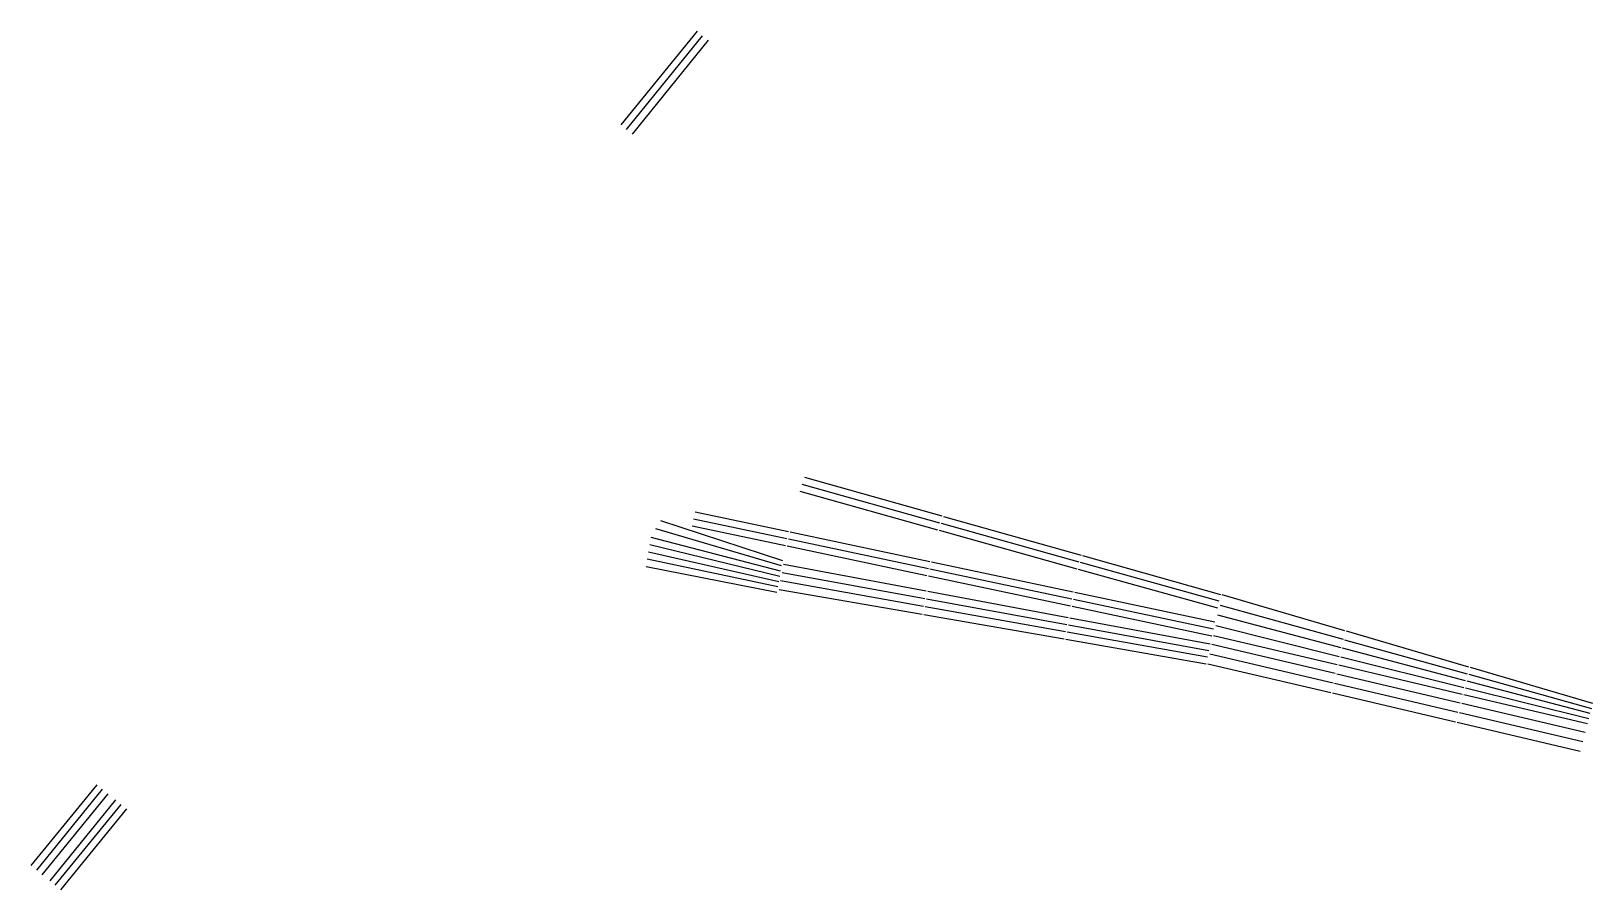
# Model space of a CAD drawing. Header units: metres. Extents: x 570911 to 571397, y 785547 to 785814.
import ezdxf

# ---------------------------------------------------------------- set-up
doc = ezdxf.new("R2010")
doc.units = ezdxf.units.M
for name, color, linetype in [('D1', 1, 'Continuous'), ('D2', 2, 'Continuous'), ('D3', 3, 'Continuous'), ('D4', 4, 'Continuous'), ('M', 5, 'Continuous')]:
    doc.layers.add(name, color=color, linetype=linetype)

msp = doc.modelspace()

# ---------------------------------------------------------------- linework, layer by layer
at = {"layer": 'D1'}
for p, q in [((571143.69, 785641.15), (571103.02, 785649.8)), ((571143.98, 785642.79), (571103.39, 785652.03)), ((571102.65, 785647.57), (571143.4, 785639.51)), ((571189.01, 785635.09), (571144.55, 785643.03)), ((571144.08, 785640.4), (571188.58, 785632.65)), ((570937.55, 785574.85), (570917.05, 785549.66)), ((570918.77, 785548.25), (570939.28, 785573.44)), ((570920.5, 785546.85), (570941, 785572.04))]:
    msp.add_line(p, q, dxfattribs=at)
at = {"layer": 'D2'}
for p, q in [((571117.46, 785662.39), (571146.51, 785656.25)), ((571117.92, 785664.57), (571146.97, 785658.42)), ((571117, 785660.22), (571146.05, 785654.07)), ((571147.46, 785658.32), (571190.99, 785649.11)), ((571146.54, 785653.97), (571190.07, 785644.75)), ((571147, 785656.14), (571190.53, 785646.93)), ((571191.48, 785649), (571235.59, 785639.67)), ((571190.56, 785644.65), (571234.76, 785635.3)), ((571191.02, 785646.83), (571235.18, 785637.48)), ((571236.08, 785639.57), (571279.72, 785630.33)), ((571235.25, 785635.19), (571278.8, 785625.98)), ((571235.67, 785637.38), (571279.26, 785628.15)), ((571279.99, 785629.12), (571318.39, 785619.53)), ((571317.78, 785616.87), (571279.32, 785625.92)), ((571318.87, 785619.41), (571357.25, 785609.84)), ((571356.73, 785607.71), (571318.27, 785616.76)), ((571357.74, 785609.72), (571396.1, 785600.14)), ((571395.68, 785598.55), (571357.22, 785607.6)), ((570911.27, 785554.36), (570931.78, 785579.55)), ((570912.99, 785552.96), (570933.5, 785578.15)), ((570914.72, 785551.55), (570935.23, 785576.74))]:
    msp.add_line(p, q, dxfattribs=at)
at = {"layer": 'D3'}
for p, q in [((571118.51, 785814.22), (571094.79, 785785.05)), ((571096.56, 785783.63), (571120.24, 785812.82)), ((571121.96, 785811.41), (571098.32, 785782.21)), ((571144.84, 785647.72), (571105.7, 785659.23)), ((571107.14, 785661.9), (571145.13, 785649.36)), ((571144.26, 785644.44), (571103.83, 785654.3)), ((571144.55, 785646.08), (571104.27, 785656.57)), ((571145.47, 785648.28), (571189.86, 785639.97)), ((571145.01, 785645.66), (571189.44, 785637.53))]:
    msp.add_line(p, q, dxfattribs=at)
at = {"layer": 'D4'}
for p, q in [((571194.1, 785661.07), (571151.25, 785673.09)), ((571151.92, 785675.32), (571194.72, 785663.28)), ((571193.49, 785658.86), (571150.58, 785670.86)), ((571195.2, 785663.14), (571238.04, 785651.09)), ((571236.82, 785646.74), (571193.97, 785658.72)), ((571237.43, 785648.91), (571194.58, 785660.93)), ((571281.05, 785636.68), (571237.91, 785648.78)), ((571238.52, 785650.95), (571281.51, 785638.85)), ((571280.59, 785634.5), (571237.3, 785646.6)), ((571320.2, 785627.52), (571282.01, 785638.71)), ((571281.34, 785635.51), (571319.6, 785624.86)), ((571318.99, 785622.2), (571280.67, 785632.32)), ((571320.08, 785624.73), (571358.29, 785614.08)), ((571358.8, 785616.21), (571320.68, 785627.38)), ((571357.77, 785611.96), (571319.48, 785622.07)), ((571358.77, 785613.95), (571396.93, 785603.32)), ((571397.34, 785604.91), (571359.28, 785616.07)), ((571396.51, 785601.73), (571358.25, 785611.83))]:
    msp.add_line(p, q, dxfattribs=at)
at = {"layer": 'M'}
for p, q in [((571190.35, 785639.87), (571234.07, 785631.68)), ((571233.21, 785627.2), (571189.5, 785635)), ((571189.93, 785637.44), (571233.64, 785629.44)), ((571189.07, 785632.57), (571232.78, 785624.96)), ((571234.13, 785629.35), (571277.83, 785621.36)), ((571234.56, 785631.59), (571278.26, 785623.4)), ((571233.27, 785624.87), (571276.97, 785617.26)), ((571277.4, 785619.31), (571233.7, 785627.11)), ((571316.5, 785611.2), (571278.13, 785620.23)), ((571278.77, 785623.3), (571317.19, 785614.26)), ((571315.81, 785608.14), (571277.48, 785617.16)), ((571317.68, 785614.15), (571356.1, 785605.11)), ((571355.36, 785602.06), (571316.99, 785611.09)), ((571354.61, 785599.02), (571316.29, 785608.03)), ((571356.59, 785605), (571395.01, 785595.96)), ((571394.22, 785592.93), (571355.84, 785601.95)), ((571393.42, 785589.89), (571355.1, 785598.9))]:
    msp.add_line(p, q, dxfattribs=at)

doc.saveas('drawing.dxf')
